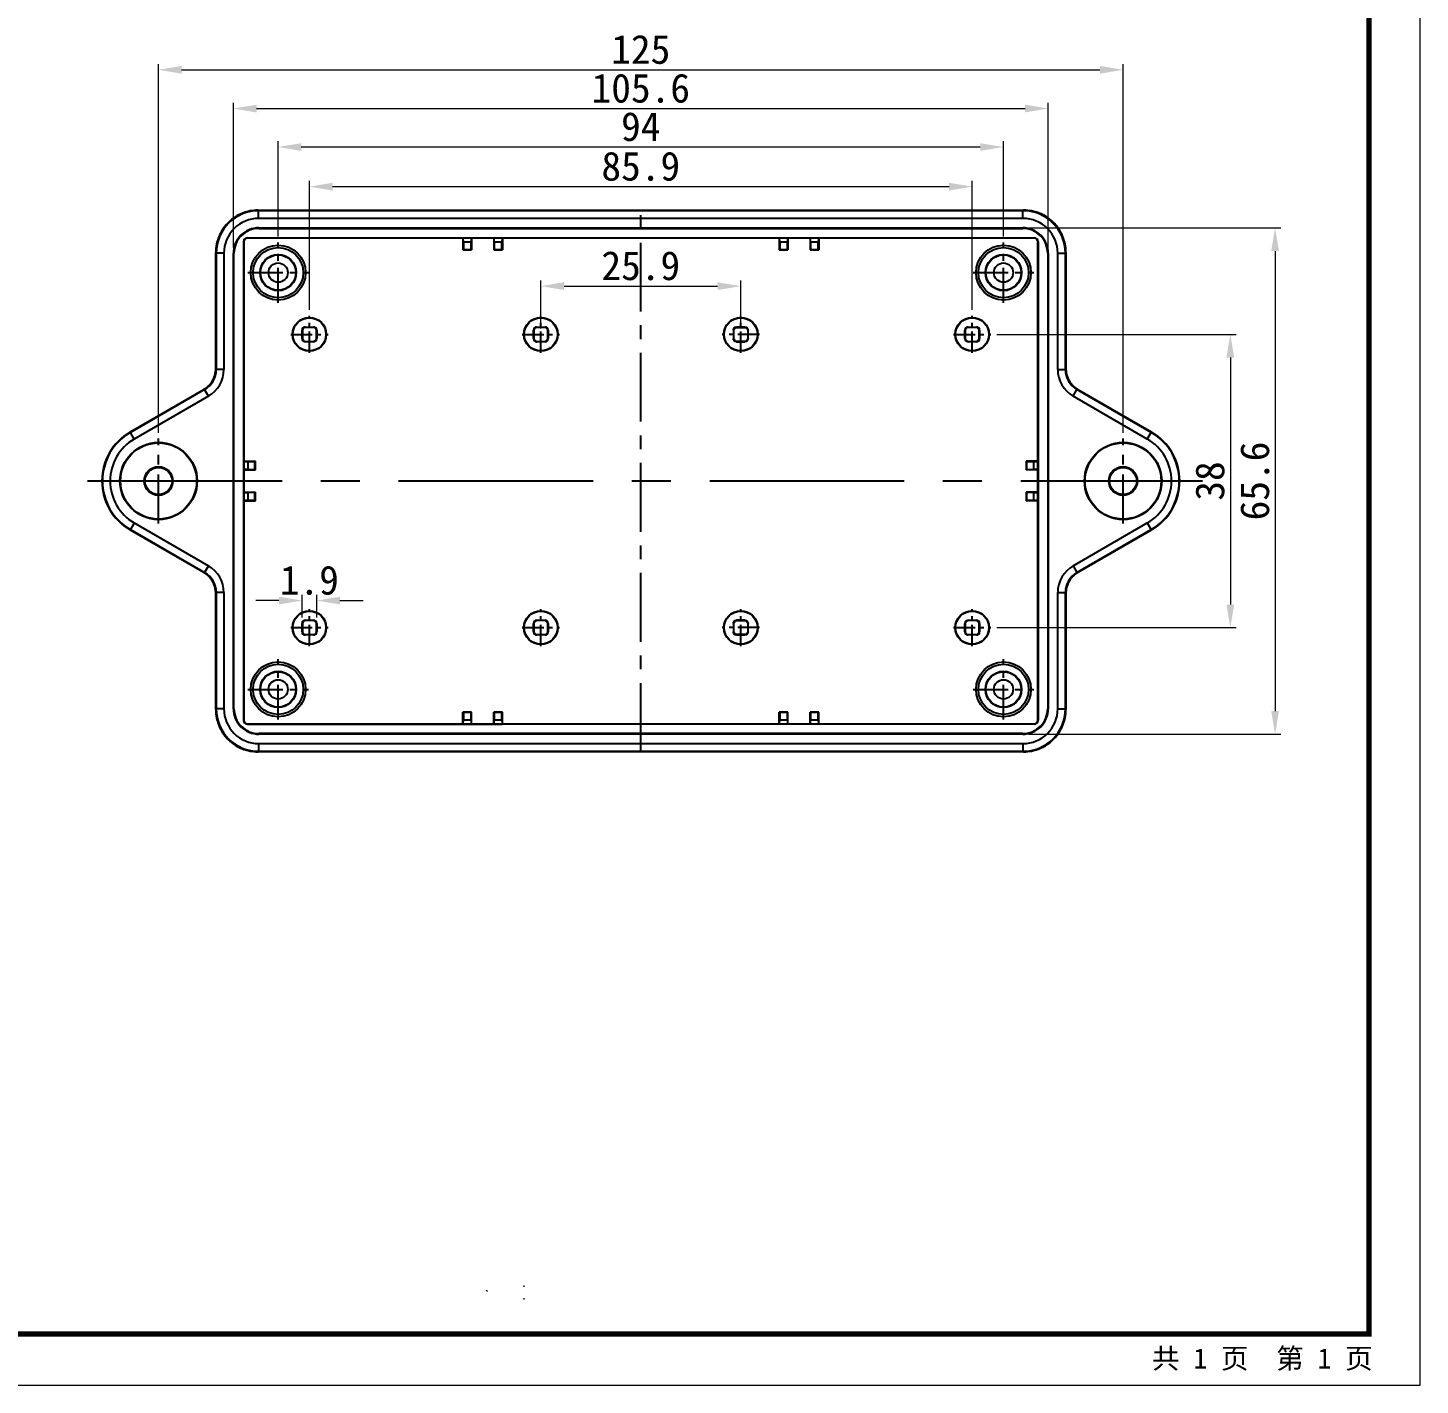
# Model space of a CAD drawing. Header units: millimetres. Extents: x 1396 to 1781, y -411 to -144.
# Drawn here: x 1600.2 to 1780.6, y -411 to -235.1 of the extents above; entities that cross this region are included whole.
import ezdxf

# ---------------------------------------------------------------- set-up
doc = ezdxf.new("R2010")
doc.units = ezdxf.units.MM
doc.linetypes.add('CENTER', pattern=[50.8, 31.75, -6.35, 6.35, -6.35])
doc.layers.add('dim', color=82, linetype='Continuous', lineweight=9)
doc.layers.add('from', color=7, linetype='Continuous', lineweight=13)
doc.styles.add('宋体', font='SimSun.ttf')
doc.dimstyles.new('YanXiu', dxfattribs={"dimscale": 1.5, "dimtxt": 2.5, "dimasz": 2.2, "dimexe": 0.65, "dimexo": 0.65, "dimgap": 0.5, "dimtad": 1, "dimdsep": 46, "dimtxsty": '宋体', "dimcen": 0, "dimclrd": 3, "dimclre": 3, "dimclrt": 3, "dimazin": 2, "dimtfac": 1, "dimtofl": 0, "dimtmove": 0, "dimatfit": 3, "dimfxl": 1, "dimlwd": 5, "dimlwe": 5, "dimarcsym": 0})

# ---------------------------------------------------------------- blocks, each defined once
blk = doc.blocks.new('*D10')
at = {"layer": 'Defpoints', "color": 0}
for p in [(1635.72, -309.31), (1635.72, -312.27), (1637.62, -312.27)]:
    blk.add_point(p, dxfattribs=at)
at = {"layer": 'dim', "color": 3, "lineweight": 5}
for p, q in [((1632.72, -309.31), (1629.72, -309.31)), ((1635.72, -311.52), (1635.72, -308.56)), ((1637.62, -311.52), (1637.62, -308.56)), ((1640.62, -309.31), (1643.62, -309.31))]:
    blk.add_line(p, q, dxfattribs=at)
at = {"layer": 'dim', "color": 3}
for points in [[(1632.72, -308.81), (1632.72, -309.81), (1635.72, -309.31)], [(1640.62, -308.81), (1640.62, -309.81), (1637.62, -309.31)]]:
    blk.add_solid(points, dxfattribs=at)
at = {"layer": 'dim', "color": 3, "insert": (1636.67, -306.69), "char_height": 3.75, "attachment_point": 5, "style": '宋体'}
blk.add_mtext('1.9', dxfattribs=at)
blk = doc.blocks.new('*D13')
at = {"layer": 'Defpoints', "color": 0}
for p in [(1722.57, -255.68), (1636.67, -272.41), (1722.57, -272.41)]:
    blk.add_point(p, dxfattribs=at)
at = {"layer": 'dim', "color": 3, "lineweight": 5}
for p, q in [((1636.67, -271.66), (1636.67, -254.93)), ((1639.67, -255.68), (1719.57, -255.68)), ((1722.57, -271.66), (1722.57, -254.93))]:
    blk.add_line(p, q, dxfattribs=at)
at = {"layer": 'dim', "color": 3}
for points in [[(1639.67, -255.18), (1639.67, -256.18), (1636.67, -255.68)], [(1719.57, -255.18), (1719.57, -256.18), (1722.57, -255.68)]]:
    blk.add_solid(points, dxfattribs=at)
at = {"layer": 'dim', "color": 3, "insert": (1679.62, -253.05), "char_height": 3.75, "attachment_point": 5, "style": '宋体'}
blk.add_mtext('85.9', dxfattribs=at)
blk = doc.blocks.new('*D14')
at = {"layer": 'Defpoints', "color": 0}
for p in [(1724.99, -274.82), (1724.99, -312.82), (1756.02, -312.82)]:
    blk.add_point(p, dxfattribs=at)
at = {"layer": 'dim', "color": 3, "lineweight": 5}
for p, q in [((1725.74, -274.82), (1756.76, -274.82)), ((1756.02, -277.82), (1756.02, -309.82)), ((1725.74, -312.82), (1756.76, -312.82))]:
    blk.add_line(p, q, dxfattribs=at)
at = {"layer": 'dim', "color": 3}
for points in [[(1755.52, -277.82), (1756.52, -277.82), (1756.02, -274.82)], [(1755.52, -309.82), (1756.52, -309.82), (1756.02, -312.82)]]:
    blk.add_solid(points, dxfattribs=at)
at = {"layer": 'dim', "color": 3, "insert": (1753.39, -293.82), "char_height": 3.75, "attachment_point": 5, "rotation": 90, "style": '宋体'}
blk.add_mtext('38', dxfattribs=at)
blk = doc.blocks.new('*D15')
at = {"layer": 'Defpoints', "color": 0}
for p in [(1632.62, -250.55), (1632.62, -262.9), (1726.62, -262.9)]:
    blk.add_point(p, dxfattribs=at)
at = {"layer": 'dim', "color": 3, "lineweight": 5}
for p, q in [((1632.62, -262.16), (1632.62, -249.8)), ((1723.62, -250.55), (1635.62, -250.55)), ((1726.62, -262.16), (1726.62, -249.8))]:
    blk.add_line(p, q, dxfattribs=at)
at = {"layer": 'dim', "color": 3}
for points in [[(1635.62, -250.05), (1635.62, -251.05), (1632.62, -250.55)], [(1723.62, -250.05), (1723.62, -251.05), (1726.62, -250.55)]]:
    blk.add_solid(points, dxfattribs=at)
at = {"layer": 'dim', "color": 3, "insert": (1679.62, -247.92), "char_height": 3.75, "attachment_point": 5, "style": '宋体'}
blk.add_mtext('94', dxfattribs=at)
blk = doc.blocks.new('*D16')
at = {"layer": 'Defpoints', "color": 0}
for p in [(1742.12, -240.54), (1617.12, -288.32), (1742.12, -288.32)]:
    blk.add_point(p, dxfattribs=at)
at = {"layer": 'dim', "color": 3, "lineweight": 5}
for p, q in [((1617.12, -287.57), (1617.12, -239.79)), ((1742.12, -287.57), (1742.12, -239.79)), ((1620.12, -240.54), (1739.12, -240.54))]:
    blk.add_line(p, q, dxfattribs=at)
at = {"layer": 'dim', "color": 3}
for points in [[(1620.12, -240.04), (1620.12, -241.04), (1617.12, -240.54)], [(1739.12, -240.04), (1739.12, -241.04), (1742.12, -240.54)]]:
    blk.add_solid(points, dxfattribs=at)
at = {"layer": 'dim', "color": 3, "insert": (1679.62, -237.92), "char_height": 3.75, "attachment_point": 5, "style": '宋体'}
blk.add_mtext('125', dxfattribs=at)
blk = doc.blocks.new('*D18')
at = {"layer": 'Defpoints', "color": 0}
for p in [(1732.42, -245.56), (1626.82, -264.32), (1732.42, -264.32)]:
    blk.add_point(p, dxfattribs=at)
at = {"layer": 'dim', "color": 3, "lineweight": 5}
for p, q in [((1626.82, -263.57), (1626.82, -244.81)), ((1732.42, -263.57), (1732.42, -244.81)), ((1629.82, -245.56), (1729.42, -245.56))]:
    blk.add_line(p, q, dxfattribs=at)
at = {"layer": 'dim', "color": 3}
for points in [[(1629.82, -245.06), (1629.82, -246.06), (1626.82, -245.56)], [(1729.42, -245.06), (1729.42, -246.06), (1732.42, -245.56)]]:
    blk.add_solid(points, dxfattribs=at)
at = {"layer": 'dim', "color": 3, "insert": (1679.62, -242.94), "char_height": 3.75, "attachment_point": 5, "style": '宋体'}
blk.add_mtext('105.6', dxfattribs=at)
blk = doc.blocks.new('*D19')
at = {"layer": 'Defpoints', "color": 0}
for p in [(1729.12, -261.02), (1729.12, -326.62), (1761.82, -326.62)]:
    blk.add_point(p, dxfattribs=at)
at = {"layer": 'dim', "color": 3, "lineweight": 5}
for p, q in [((1729.87, -261.02), (1762.57, -261.02)), ((1761.82, -264.02), (1761.82, -323.62)), ((1729.87, -326.62), (1762.57, -326.62))]:
    blk.add_line(p, q, dxfattribs=at)
at = {"layer": 'dim', "color": 3}
for points in [[(1761.32, -264.02), (1762.32, -264.02), (1761.82, -261.02)], [(1761.32, -323.62), (1762.32, -323.62), (1761.82, -326.62)]]:
    blk.add_solid(points, dxfattribs=at)
at = {"layer": 'dim', "color": 3, "insert": (1759.2, -293.82), "char_height": 3.75, "attachment_point": 5, "rotation": 90, "style": '宋体'}
blk.add_mtext('65.6', dxfattribs=at)
blk = doc.blocks.new('*D24')
at = {"layer": 'Defpoints', "color": 0}
for p in [(1692.57, -268.57), (1666.67, -274.82), (1692.57, -274.82)]:
    blk.add_point(p, dxfattribs=at)
at = {"layer": 'dim', "color": 3, "lineweight": 5}
for p, q in [((1666.67, -274.07), (1666.67, -267.82)), ((1669.67, -268.57), (1689.57, -268.57)), ((1692.57, -274.07), (1692.57, -267.82))]:
    blk.add_line(p, q, dxfattribs=at)
at = {"layer": 'dim', "color": 3}
for points in [[(1669.67, -268.07), (1669.67, -269.07), (1666.67, -268.57)], [(1689.57, -268.07), (1689.57, -269.07), (1692.57, -268.57)]]:
    blk.add_solid(points, dxfattribs=at)
at = {"layer": 'dim', "color": 3, "insert": (1679.62, -265.94), "char_height": 3.75, "attachment_point": 5, "style": '宋体'}
blk.add_mtext('25.9', dxfattribs=at)

msp = doc.modelspace()

# ---------------------------------------------------------------- linework, layer by layer
at = {"color": 7, "linetype": 'Continuous'}
for p, q in [((1630.031, -258.727), (1630.031, -258.727)), ((1630.096, -258.793), (1630.031, -258.727)), ((1630.031, -258.727), (1729.216, -258.727)), ((1630.096, -259.792), (1630.096, -258.793)), ((1729.15, -258.793), (1630.096, -258.793)), ((1729.151, -259.792), (1630.096, -259.792)), ((1729.15, -258.793), (1729.216, -258.727)), ((1729.151, -259.792), (1729.151, -258.793)), ((1729.216, -258.727), (1729.216, -258.727)), ((1630.124, -261.094), (1630.124, -261.019)), ((1630.124, -261.019), (1729.124, -261.019)), ((1630.124, -261.094), (1729.124, -261.094)), ((1729.124, -261.094), (1729.124, -261.019)), ((1628.124, -262.818), (1628.124, -324.818)), ((1628.168, -262.818), (1628.124, -262.818)), ((1628.168, -262.818), (1628.168, -291.253)), ((1628.624, -262.318), (1657.667, -262.316)), ((1628.624, -262.363), (1628.624, -262.318)), ((1656.558, -262.363), (1628.624, -262.363)), ((1656.558, -262.363), (1656.581, -262.318)), ((1656.558, -262.363), (1656.558, -263.882)), ((1656.611, -262.357), (1656.581, -262.318)), ((1656.624, -262.874), (1656.611, -262.357)), ((1657.637, -262.357), (1656.611, -262.357)), ((1656.624, -262.874), (1656.624, -263.816)), ((1657.624, -262.874), (1656.624, -262.874)), ((1657.637, -262.357), (1657.624, -262.874)), ((1657.624, -263.816), (1657.624, -262.874)), ((1657.637, -262.357), (1657.667, -262.316)), ((1657.667, -262.318), (1661.667, -262.316)), ((1657.689, -262.363), (1657.667, -262.318)), ((1657.689, -262.363), (1657.689, -263.882)), ((1660.558, -262.363), (1657.689, -262.363)), ((1660.558, -262.363), (1660.581, -262.318)), ((1660.558, -262.363), (1660.558, -263.882)), ((1660.611, -262.357), (1660.581, -262.318)), ((1660.624, -262.874), (1660.611, -262.357)), ((1661.637, -262.357), (1660.611, -262.357)), ((1660.624, -262.874), (1660.624, -263.816)), ((1661.624, -262.874), (1660.624, -262.874)), ((1661.637, -262.357), (1661.624, -262.874)), ((1661.624, -263.816), (1661.624, -262.874)), ((1661.637, -262.357), (1661.667, -262.316)), ((1661.667, -262.318), (1698.667, -262.316)), ((1661.689, -262.363), (1661.667, -262.318)), ((1661.689, -262.363), (1661.689, -263.882)), ((1697.558, -262.363), (1661.689, -262.363)), ((1697.558, -262.363), (1697.581, -262.318)), ((1697.558, -262.363), (1697.558, -263.882)), ((1697.611, -262.357), (1697.581, -262.318)), ((1697.624, -262.874), (1697.611, -262.357)), ((1698.637, -262.357), (1697.611, -262.357)), ((1697.624, -262.874), (1697.624, -263.816)), ((1698.624, -262.874), (1697.624, -262.874)), ((1698.637, -262.357), (1698.624, -262.874)), ((1698.624, -263.816), (1698.624, -262.874)), ((1698.637, -262.357), (1698.667, -262.316)), ((1698.667, -262.318), (1730.624, -262.318)), ((1698.689, -262.363), (1698.667, -262.318)), ((1698.689, -262.363), (1698.689, -263.882)), ((1701.558, -262.363), (1698.689, -262.363)), ((1701.558, -262.363), (1701.581, -262.318)), ((1701.558, -262.363), (1701.558, -263.882)), ((1701.611, -262.357), (1701.581, -262.318)), ((1701.624, -262.874), (1701.611, -262.357)), ((1702.637, -262.357), (1701.611, -262.357)), ((1701.624, -262.874), (1701.624, -263.816)), ((1702.624, -262.874), (1701.624, -262.874)), ((1702.637, -262.357), (1702.624, -262.874)), ((1702.624, -263.816), (1702.624, -262.874)), ((1702.637, -262.357), (1702.667, -262.316)), ((1702.689, -262.363), (1702.667, -262.318)), ((1702.689, -262.363), (1702.689, -263.882)), ((1730.624, -262.363), (1702.689, -262.363)), ((1730.624, -262.363), (1730.624, -262.318)), ((1731.079, -262.818), (1731.124, -262.818)), ((1731.079, -291.253), (1731.079, -262.818)), ((1731.124, -262.818), (1731.125, -292.361)), ((1624.533, -279.333), (1624.533, -264.226)), ((1624.598, -264.291), (1624.533, -264.226)), ((1624.533, -264.226), (1624.533, -264.226)), ((1624.598, -264.291), (1624.598, -279.37)), ((1625.598, -264.291), (1624.598, -264.291)), ((1625.598, -264.291), (1625.598, -279.37)), ((1626.824, -323.318), (1626.824, -264.318)), ((1626.899, -264.318), (1626.824, -264.318)), ((1626.899, -323.318), (1626.899, -264.318)), ((1656.624, -263.816), (1656.558, -263.882)), ((1656.558, -263.882), (1657.689, -263.882)), ((1656.624, -263.816), (1657.624, -263.816)), ((1657.624, -263.816), (1657.689, -263.882)), ((1660.624, -263.816), (1660.558, -263.882)), ((1660.558, -263.882), (1661.689, -263.882)), ((1660.624, -263.816), (1661.624, -263.816)), ((1661.624, -263.816), (1661.689, -263.882)), ((1697.624, -263.816), (1697.558, -263.882)), ((1697.558, -263.882), (1698.689, -263.882)), ((1697.624, -263.816), (1698.624, -263.816)), ((1698.624, -263.816), (1698.689, -263.882)), ((1701.624, -263.816), (1701.558, -263.882)), ((1701.558, -263.882), (1702.689, -263.882)), ((1701.624, -263.816), (1702.624, -263.816)), ((1702.624, -263.816), (1702.689, -263.882)), ((1732.348, -264.318), (1732.423, -264.318)), ((1732.348, -264.318), (1732.348, -323.318)), ((1732.423, -264.318), (1732.423, -323.318)), ((1733.65, -264.291), (1734.649, -264.291)), ((1733.65, -279.37), (1733.65, -264.291)), ((1734.649, -264.291), (1734.714, -264.226)), ((1734.649, -279.37), (1734.649, -264.291)), ((1734.715, -264.226), (1734.714, -264.226)), ((1734.714, -264.226), (1734.714, -279.333)), ((1636.17, -273.914), (1636.124, -273.868)), ((1636.124, -273.868), (1637.224, -273.868)), ((1637.177, -273.914), (1636.17, -273.914)), ((1637.224, -273.868), (1637.177, -273.914)), ((1666.124, -273.868), (1666.17, -273.914)), ((1666.124, -273.868), (1667.224, -273.868)), ((1667.177, -273.914), (1666.17, -273.914)), ((1667.177, -273.914), (1667.224, -273.868)), ((1693.124, -273.868), (1692.024, -273.868)), ((1692.07, -273.914), (1692.024, -273.868)), ((1692.07, -273.914), (1693.077, -273.914)), ((1693.124, -273.868), (1693.077, -273.914)), ((1722.024, -273.868), (1723.124, -273.868)), ((1722.024, -273.868), (1722.07, -273.914)), ((1723.077, -273.914), (1722.07, -273.914)), ((1723.077, -273.914), (1723.124, -273.868)), ((1635.724, -275.368), (1635.724, -274.268)), ((1635.77, -274.314), (1635.724, -274.268)), ((1635.724, -275.368), (1635.77, -275.322)), ((1635.77, -274.314), (1635.77, -275.322)), ((1636.124, -275.768), (1636.17, -275.722)), ((1637.224, -275.768), (1636.124, -275.768)), ((1636.17, -275.722), (1637.177, -275.722)), ((1637.224, -275.768), (1637.177, -275.722)), ((1637.624, -274.268), (1637.577, -274.314)), ((1637.577, -275.322), (1637.577, -274.314)), ((1637.624, -275.368), (1637.577, -275.322)), ((1637.624, -274.268), (1637.624, -275.368)), ((1665.724, -275.368), (1665.724, -274.268)), ((1665.724, -274.268), (1665.77, -274.314)), ((1665.724, -275.368), (1665.77, -275.322)), ((1665.77, -274.314), (1665.77, -275.322)), ((1666.124, -275.768), (1666.17, -275.722)), ((1667.224, -275.768), (1666.124, -275.768)), ((1666.17, -275.722), (1667.177, -275.722)), ((1667.224, -275.768), (1667.177, -275.722)), ((1667.577, -274.314), (1667.624, -274.268)), ((1667.577, -275.322), (1667.577, -274.314)), ((1667.624, -275.368), (1667.577, -275.322)), ((1667.624, -274.268), (1667.624, -275.368)), ((1691.624, -274.268), (1691.624, -275.368)), ((1691.67, -274.314), (1691.624, -274.268)), ((1691.624, -275.368), (1691.67, -275.322)), ((1691.67, -275.322), (1691.67, -274.314)), ((1692.024, -275.768), (1692.07, -275.722)), ((1692.024, -275.768), (1693.124, -275.768)), ((1693.077, -275.722), (1692.07, -275.722)), ((1693.124, -275.768), (1693.077, -275.722)), ((1693.524, -274.268), (1693.477, -274.314)), ((1693.477, -274.314), (1693.477, -275.322)), ((1693.524, -275.368), (1693.477, -275.322)), ((1693.524, -275.368), (1693.524, -274.268)), ((1721.624, -275.368), (1721.624, -274.268)), ((1721.624, -274.268), (1721.67, -274.314)), ((1721.624, -275.368), (1721.67, -275.322)), ((1721.67, -274.314), (1721.67, -275.322)), ((1722.024, -275.768), (1722.07, -275.722)), ((1723.124, -275.768), (1722.024, -275.768)), ((1722.07, -275.722), (1723.077, -275.722)), ((1723.124, -275.768), (1723.077, -275.722)), ((1723.477, -274.314), (1723.524, -274.268)), ((1723.477, -275.322), (1723.477, -274.314)), ((1723.524, -275.368), (1723.477, -275.322)), ((1723.524, -274.268), (1723.524, -275.368)), ((1624.598, -279.37), (1624.533, -279.333)), ((1624.533, -279.333), (1624.533, -279.333)), ((1625.598, -279.37), (1624.598, -279.37)), ((1733.65, -279.37), (1734.649, -279.37)), ((1734.714, -279.333), (1734.649, -279.37)), ((1734.715, -279.333), (1734.714, -279.333)), ((1734.755, -279.821), (1734.715, -279.333)), ((1613.453, -287.46), (1623.033, -281.929)), ((1623.099, -281.967), (1613.486, -287.517)), ((1623.599, -282.833), (1613.986, -288.383)), ((1623.438, -281.649), (1623.033, -281.929)), ((1623.033, -281.929), (1623.034, -281.93)), ((1623.099, -281.967), (1623.034, -281.93)), ((1623.599, -282.833), (1623.099, -281.967)), ((1735.649, -282.833), (1736.149, -281.967)), ((1745.262, -288.383), (1735.649, -282.833)), ((1736.214, -281.93), (1736.149, -281.967)), ((1745.761, -287.517), (1736.149, -281.967)), ((1736.214, -281.929), (1736.214, -281.93)), ((1736.214, -281.93), (1745.794, -287.461)), ((1613.986, -288.383), (1613.453, -287.461)), ((1745.262, -288.383), (1745.794, -287.461)), ((1628.162, -291.305), (1628.122, -291.275)), ((1628.168, -291.253), (1628.124, -291.275)), ((1628.162, -291.305), (1628.162, -292.331)), ((1628.162, -291.305), (1628.68, -291.318)), ((1628.168, -291.253), (1629.688, -291.253)), ((1628.68, -291.318), (1628.68, -292.318)), ((1629.622, -291.318), (1628.68, -291.318)), ((1629.622, -291.318), (1629.688, -291.253)), ((1629.622, -292.318), (1629.622, -291.318)), ((1629.688, -292.383), (1629.688, -291.253)), ((1731.079, -291.253), (1729.56, -291.253)), ((1729.625, -291.318), (1729.56, -291.253)), ((1729.56, -291.253), (1729.56, -292.383)), ((1730.568, -291.318), (1729.625, -291.318)), ((1729.625, -291.318), (1729.625, -292.318)), ((1730.568, -291.318), (1731.085, -291.305)), ((1730.568, -292.318), (1730.568, -291.318)), ((1731.079, -291.253), (1731.124, -291.275)), ((1731.085, -291.305), (1731.124, -291.275)), ((1731.085, -292.331), (1731.085, -291.305)), ((1628.162, -292.331), (1628.122, -292.361)), ((1628.168, -292.383), (1628.124, -292.361)), ((1628.68, -292.318), (1628.162, -292.331)), ((1628.168, -292.383), (1628.168, -295.253)), ((1628.168, -292.383), (1629.688, -292.383)), ((1628.68, -292.318), (1629.622, -292.318)), ((1629.622, -292.318), (1629.688, -292.383)), ((1729.625, -292.318), (1729.56, -292.383)), ((1731.079, -292.383), (1729.56, -292.383)), ((1729.625, -292.318), (1730.568, -292.318)), ((1731.085, -292.331), (1730.568, -292.318)), ((1731.079, -292.383), (1731.124, -292.361)), ((1731.079, -295.253), (1731.079, -292.383)), ((1731.085, -292.331), (1731.125, -292.361)), ((1731.124, -292.361), (1731.124, -324.818)), ((1628.162, -295.305), (1628.122, -295.275)), ((1628.168, -295.253), (1628.124, -295.275)), ((1628.162, -295.305), (1628.162, -296.331)), ((1628.162, -295.305), (1628.68, -295.318)), ((1628.168, -295.253), (1629.688, -295.253)), ((1628.68, -295.318), (1628.68, -296.318)), ((1629.622, -295.318), (1628.68, -295.318)), ((1629.622, -295.318), (1629.688, -295.253)), ((1629.622, -296.318), (1629.622, -295.318)), ((1629.688, -296.383), (1629.688, -295.253)), ((1731.079, -295.253), (1729.56, -295.253)), ((1729.625, -295.318), (1729.56, -295.253)), ((1729.56, -295.253), (1729.56, -296.383)), ((1730.568, -295.318), (1729.625, -295.318)), ((1729.625, -295.318), (1729.625, -296.318)), ((1730.568, -295.318), (1731.085, -295.305)), ((1730.568, -296.318), (1730.568, -295.318)), ((1731.079, -295.253), (1731.124, -295.275)), ((1731.085, -295.305), (1731.124, -295.275)), ((1731.085, -296.331), (1731.085, -295.305)), ((1628.162, -296.331), (1628.122, -296.361)), ((1628.168, -296.383), (1628.124, -296.361)), ((1628.68, -296.318), (1628.162, -296.331)), ((1628.168, -296.383), (1628.168, -324.818)), ((1628.168, -296.383), (1629.688, -296.383)), ((1628.68, -296.318), (1629.622, -296.318)), ((1629.622, -296.318), (1629.688, -296.383)), ((1729.625, -296.318), (1729.56, -296.383)), ((1731.079, -296.383), (1729.56, -296.383)), ((1729.625, -296.318), (1730.568, -296.318)), ((1731.085, -296.331), (1730.568, -296.318)), ((1731.079, -296.383), (1731.124, -296.361)), ((1731.079, -324.818), (1731.079, -296.383)), ((1731.085, -296.331), (1731.125, -296.361)), ((1613.986, -299.253), (1613.453, -300.175)), ((1613.986, -299.253), (1623.599, -304.803)), ((1735.649, -304.803), (1745.262, -299.253)), ((1745.262, -299.253), (1745.794, -300.175)), ((1623.033, -305.707), (1613.453, -300.176)), ((1613.486, -300.119), (1623.099, -305.669)), ((1736.149, -305.669), (1745.761, -300.119)), ((1745.794, -300.175), (1736.214, -305.706)), ((1623.599, -304.803), (1623.099, -305.669)), ((1735.649, -304.803), (1736.149, -305.669)), ((1623.033, -305.707), (1623.034, -305.706)), ((1623.034, -305.706), (1623.099, -305.669)), ((1735.809, -305.987), (1736.214, -305.707)), ((1736.149, -305.669), (1736.214, -305.706)), ((1736.214, -305.707), (1736.214, -305.706)), ((1624.493, -307.815), (1624.533, -308.304)), ((1624.533, -308.304), (1624.598, -308.266)), ((1624.533, -323.411), (1624.533, -308.304)), ((1624.533, -308.304), (1624.533, -308.304)), ((1624.598, -308.266), (1624.598, -323.345)), ((1625.598, -308.266), (1624.598, -308.266)), ((1625.598, -308.266), (1625.598, -323.345)), ((1733.65, -308.266), (1734.649, -308.266)), ((1733.65, -323.345), (1733.65, -308.266)), ((1734.649, -308.266), (1734.714, -308.304)), ((1734.649, -323.345), (1734.649, -308.266)), ((1734.715, -308.304), (1734.714, -308.304)), ((1734.714, -308.304), (1734.714, -323.411)), ((1636.124, -311.868), (1636.17, -311.914)), ((1636.124, -311.868), (1637.224, -311.868)), ((1637.177, -311.914), (1636.17, -311.914)), ((1637.224, -311.868), (1637.177, -311.914)), ((1666.124, -311.868), (1667.224, -311.868)), ((1666.124, -311.868), (1666.17, -311.914)), ((1667.177, -311.914), (1666.17, -311.914)), ((1667.224, -311.868), (1667.177, -311.914)), ((1692.024, -311.868), (1692.07, -311.914)), ((1693.124, -311.868), (1692.024, -311.868)), ((1692.07, -311.914), (1693.077, -311.914)), ((1693.124, -311.868), (1693.077, -311.914)), ((1722.024, -311.868), (1723.124, -311.868)), ((1722.024, -311.868), (1722.07, -311.914)), ((1723.077, -311.914), (1722.07, -311.914)), ((1723.124, -311.868), (1723.077, -311.914)), ((1635.724, -313.368), (1635.724, -312.268)), ((1635.724, -312.268), (1635.77, -312.314)), ((1635.77, -313.322), (1635.724, -313.368)), ((1635.77, -312.314), (1635.77, -313.322)), ((1636.17, -313.722), (1636.124, -313.768)), ((1637.224, -313.768), (1636.124, -313.768)), ((1636.17, -313.722), (1637.177, -313.722)), ((1637.224, -313.768), (1637.177, -313.722)), ((1637.624, -312.268), (1637.577, -312.314)), ((1637.577, -313.322), (1637.577, -312.314)), ((1637.624, -313.368), (1637.577, -313.322)), ((1637.624, -312.268), (1637.624, -313.368)), ((1665.724, -312.268), (1665.77, -312.314)), ((1665.724, -313.368), (1665.724, -312.268)), ((1665.724, -313.368), (1665.77, -313.322)), ((1665.77, -312.314), (1665.77, -313.322)), ((1666.124, -313.768), (1666.17, -313.722)), ((1667.224, -313.768), (1666.124, -313.768)), ((1666.17, -313.722), (1667.177, -313.722)), ((1667.177, -313.722), (1667.224, -313.768)), ((1667.624, -312.268), (1667.577, -312.314)), ((1667.577, -313.322), (1667.577, -312.314)), ((1667.577, -313.322), (1667.624, -313.368)), ((1667.624, -312.268), (1667.624, -313.368)), ((1691.624, -312.268), (1691.67, -312.314)), ((1691.624, -312.268), (1691.624, -313.368)), ((1691.67, -313.322), (1691.624, -313.368)), ((1691.67, -313.322), (1691.67, -312.314)), ((1692.07, -313.722), (1692.024, -313.768)), ((1692.024, -313.768), (1693.124, -313.768)), ((1693.077, -313.722), (1692.07, -313.722)), ((1693.124, -313.768), (1693.077, -313.722)), ((1693.524, -312.268), (1693.477, -312.314)), ((1693.477, -312.314), (1693.477, -313.322)), ((1693.524, -313.368), (1693.477, -313.322)), ((1693.524, -313.368), (1693.524, -312.268)), ((1721.624, -312.268), (1721.67, -312.314)), ((1721.624, -313.368), (1721.624, -312.268)), ((1721.624, -313.368), (1721.67, -313.322)), ((1721.67, -312.314), (1721.67, -313.322)), ((1722.024, -313.768), (1722.07, -313.722)), ((1723.124, -313.768), (1722.024, -313.768)), ((1722.07, -313.722), (1723.077, -313.722)), ((1723.077, -313.722), (1723.124, -313.768)), ((1723.524, -312.268), (1723.477, -312.314)), ((1723.477, -313.322), (1723.477, -312.314)), ((1723.477, -313.322), (1723.524, -313.368)), ((1723.524, -312.268), (1723.524, -313.368)), ((1624.598, -323.345), (1624.533, -323.411)), ((1624.533, -323.411), (1624.533, -323.411)), ((1625.598, -323.345), (1624.598, -323.345)), ((1626.899, -323.318), (1626.824, -323.318)), ((1656.624, -323.82), (1656.558, -323.754)), ((1657.689, -323.754), (1656.558, -323.754)), ((1656.558, -325.273), (1656.558, -323.754)), ((1656.611, -325.28), (1656.624, -324.762)), ((1657.624, -323.82), (1656.624, -323.82)), ((1656.624, -323.82), (1656.624, -324.762)), ((1656.624, -324.762), (1657.624, -324.762)), ((1657.624, -323.82), (1657.689, -323.754)), ((1657.624, -324.762), (1657.624, -323.82)), ((1657.624, -324.762), (1657.637, -325.28)), ((1657.689, -325.273), (1657.689, -323.754)), ((1660.624, -323.82), (1660.558, -323.754)), ((1661.689, -323.754), (1660.558, -323.754)), ((1660.558, -325.273), (1660.558, -323.754)), ((1660.611, -325.28), (1660.624, -324.762)), ((1661.624, -323.82), (1660.624, -323.82)), ((1660.624, -323.82), (1660.624, -324.762)), ((1660.624, -324.762), (1661.624, -324.762)), ((1661.624, -323.82), (1661.689, -323.754)), ((1661.624, -324.762), (1661.624, -323.82)), ((1661.624, -324.762), (1661.637, -325.28)), ((1661.689, -325.273), (1661.689, -323.754)), ((1698.689, -323.754), (1697.558, -323.754)), ((1697.624, -323.82), (1697.558, -323.754)), ((1697.558, -325.273), (1697.558, -323.754)), ((1697.611, -325.28), (1697.624, -324.762)), ((1698.624, -323.82), (1697.624, -323.82)), ((1697.624, -323.82), (1697.624, -324.762)), ((1697.624, -324.762), (1698.624, -324.762)), ((1698.624, -323.82), (1698.689, -323.754)), ((1698.624, -324.762), (1698.624, -323.82)), ((1698.624, -324.762), (1698.637, -325.28)), ((1698.689, -325.273), (1698.689, -323.754)), ((1702.689, -323.754), (1701.558, -323.754)), ((1701.624, -323.82), (1701.558, -323.754)), ((1701.558, -325.273), (1701.558, -323.754)), ((1701.611, -325.28), (1701.624, -324.762)), ((1702.624, -323.82), (1701.624, -323.82)), ((1701.624, -323.82), (1701.624, -324.762)), ((1701.624, -324.762), (1702.624, -324.762)), ((1702.624, -323.82), (1702.689, -323.754)), ((1702.624, -324.762), (1702.624, -323.82)), ((1702.624, -324.762), (1702.637, -325.28)), ((1702.689, -325.273), (1702.689, -323.754)), ((1732.348, -323.318), (1732.423, -323.318)), ((1733.65, -323.345), (1734.649, -323.345)), ((1734.649, -323.345), (1734.714, -323.411)), ((1734.715, -323.411), (1734.714, -323.411)), ((1628.168, -324.818), (1628.124, -324.818)), ((1628.624, -325.273), (1628.624, -325.318)), ((1628.624, -325.273), (1656.558, -325.273)), ((1628.624, -325.318), (1661.667, -325.32)), ((1630.124, -326.542), (1630.124, -326.617)), ((1729.124, -326.542), (1630.124, -326.542)), ((1656.558, -325.273), (1656.581, -325.318)), ((1656.611, -325.28), (1656.581, -325.32)), ((1656.611, -325.28), (1657.637, -325.28)), ((1657.637, -325.28), (1657.667, -325.32)), ((1657.689, -325.273), (1657.667, -325.318)), ((1657.689, -325.273), (1660.558, -325.273)), ((1660.558, -325.273), (1660.581, -325.318)), ((1660.611, -325.28), (1660.581, -325.32)), ((1660.611, -325.28), (1661.637, -325.28)), ((1661.637, -325.28), (1661.667, -325.32)), ((1661.689, -325.273), (1661.667, -325.318)), ((1701.581, -325.318), (1661.667, -325.318)), ((1661.689, -325.273), (1697.558, -325.273)), ((1697.558, -325.273), (1697.581, -325.318)), ((1697.611, -325.28), (1697.581, -325.32)), ((1697.611, -325.28), (1698.637, -325.28)), ((1698.637, -325.28), (1698.667, -325.318)), ((1698.689, -325.273), (1698.667, -325.318)), ((1698.689, -325.273), (1701.558, -325.273)), ((1701.558, -325.273), (1701.581, -325.318)), ((1701.611, -325.28), (1701.581, -325.32)), ((1730.624, -325.318), (1701.581, -325.32)), ((1701.611, -325.28), (1702.637, -325.28)), ((1702.637, -325.28), (1702.667, -325.318)), ((1702.689, -325.273), (1702.667, -325.318)), ((1702.689, -325.273), (1730.624, -325.273)), ((1729.124, -326.542), (1729.124, -326.617)), ((1730.624, -325.273), (1730.624, -325.318)), ((1731.079, -324.818), (1731.124, -324.818)), ((1630.096, -327.844), (1630.096, -328.844)), ((1630.096, -327.844), (1729.151, -327.844)), ((1729.124, -326.617), (1630.124, -326.617)), ((1729.151, -327.844), (1729.151, -328.844)), ((1630.097, -328.844), (1630.031, -328.909)), ((1630.031, -328.909), (1630.031, -328.909)), ((1729.216, -328.909), (1630.031, -328.909)), ((1630.097, -328.844), (1729.151, -328.844)), ((1729.151, -328.844), (1729.216, -328.909)), ((1729.216, -328.909), (1729.216, -328.909))]:
    msp.add_line(p, q, dxfattribs=at)
at = {"color": 1, "linetype": 'CENTER', "ltscale": 0.280729}
msp.add_line((1679.624, -328.909), (1679.624, -258.727), dxfattribs=at)
at = {"color": 1, "linetype": 'CENTER', "ltscale": 0.142292}
for p, q in [((1632.624, -270.731), (1632.624, -262.905)), ((1726.624, -270.731), (1726.624, -262.905)), ((1628.711, -266.818), (1636.537, -266.818)), ((1722.711, -266.818), (1730.537, -266.818)), ((1632.624, -324.731), (1632.624, -316.905)), ((1726.624, -324.731), (1726.624, -316.905)), ((1628.711, -320.818), (1636.537, -320.818)), ((1722.711, -320.818), (1730.537, -320.818))]:
    msp.add_line(p, q, dxfattribs=at)
at = {"color": 1, "linetype": 'CENTER', "ltscale": 0.087745}
for p, q in [((1636.674, -277.231), (1636.674, -272.405)), ((1666.674, -277.231), (1666.674, -272.405)), ((1692.574, -277.231), (1692.574, -272.405)), ((1722.574, -277.231), (1722.574, -272.405)), ((1634.261, -274.818), (1639.087, -274.818)), ((1664.261, -274.818), (1669.087, -274.818)), ((1694.987, -274.818), (1690.161, -274.818)), ((1720.161, -274.818), (1724.987, -274.818)), ((1636.674, -315.231), (1636.674, -310.405)), ((1666.674, -315.231), (1666.674, -310.405)), ((1692.574, -315.231), (1692.574, -310.405)), ((1722.574, -315.231), (1722.574, -310.405)), ((1634.261, -312.818), (1639.087, -312.818)), ((1664.261, -312.818), (1669.087, -312.818)), ((1694.987, -312.818), (1690.161, -312.818)), ((1720.161, -312.818), (1724.987, -312.818))]:
    msp.add_line(p, q, dxfattribs=at)
at = {"color": 1, "linetype": 'CENTER', "ltscale": 0.2}
for p, q in [((1617.124, -299.318), (1617.124, -288.318)), ((1742.124, -299.318), (1742.124, -288.318)), ((1611.624, -293.818), (1622.624, -293.818)), ((1736.624, -293.818), (1747.624, -293.818))]:
    msp.add_line(p, q, dxfattribs=at)
at = {"color": 1, "linetype": 'CENTER', "ltscale": 0.79348}
msp.add_line((1607.932, -293.818), (1752.399, -293.818), dxfattribs=at)
at = {"color": 1, "linetype": 'CENTER', "ltscale": 0.012154}
msp.add_line((1628.168, -293.818), (1629.688, -293.818), dxfattribs=at)
at = {"color": 7, "linetype": 'Continuous'}
for points in [[(1630.031, -258.727), (1628.981, -258.828), (1627.738, -259.228), (1626.622, -259.911), (1625.699, -260.839), (1625.022, -261.957), (1624.629, -263.2), (1624.533, -264.226)], [(1734.715, -264.226), (1734.614, -263.175), (1734.214, -261.932), (1733.531, -260.816), (1732.603, -259.893), (1731.485, -259.216), (1730.241, -258.823), (1729.216, -258.727)], [(1624.533, -279.333), (1624.489, -279.84), (1624.287, -280.521), (1623.93, -281.135), (1623.438, -281.649)], [(1736.214, -281.929), (1735.795, -281.637), (1735.306, -281.12), (1734.953, -280.503), (1734.755, -279.821)], [(1623.033, -305.707), (1623.452, -305.999), (1623.941, -306.516), (1624.295, -307.133), (1624.493, -307.815)], [(1734.715, -308.304), (1734.758, -307.796), (1734.96, -307.116), (1735.317, -306.501), (1735.809, -305.987)], [(1624.533, -323.411), (1624.634, -324.461), (1625.034, -325.704), (1625.717, -326.82), (1626.645, -327.743), (1627.763, -328.42), (1629.006, -328.813), (1630.031, -328.909)], [(1729.216, -328.909), (1730.267, -328.808), (1731.51, -328.408), (1732.626, -327.725), (1733.548, -326.797), (1734.225, -325.679), (1734.618, -324.436), (1734.715, -323.411)]]:
    msp.add_lwpolyline(points, dxfattribs=at)
for centre, radius in [((1632.624, -266.818), 3.557), ((1726.624, -266.818), 3.557), ((1632.624, -266.818), 3.25), ((1632.624, -266.818), 2.35), ((1632.624, -266.818), 2.288), ((1726.624, -266.818), 3.25), ((1726.624, -266.818), 2.35), ((1726.624, -266.818), 2.288), ((1632.624, -266.818), 1.25), ((1726.624, -266.818), 1.25), ((1636.674, -274.818), 2.194), ((1636.674, -274.818), 2.15), ((1666.674, -274.818), 2.194), ((1666.674, -274.818), 2.15), ((1692.574, -274.818), 2.194), ((1692.574, -274.818), 2.15), ((1722.574, -274.818), 2.194), ((1722.574, -274.818), 2.15), ((1617.124, -293.818), 5), ((1617.124, -293.818), 4.934), ((1742.124, -293.818), 5), ((1742.124, -293.818), 4.934), ((1617.124, -293.818), 1.858), ((1617.124, -293.818), 1.75), ((1742.124, -293.818), 1.858), ((1742.124, -293.818), 1.75), ((1636.674, -312.818), 2.194), ((1636.674, -312.818), 2.15), ((1666.674, -312.818), 2.194), ((1666.674, -312.818), 2.15), ((1692.574, -312.818), 2.194), ((1692.574, -312.818), 2.15), ((1722.574, -312.818), 2.194), ((1722.574, -312.818), 2.15), ((1632.624, -320.818), 3.557), ((1726.624, -320.818), 3.557), ((1632.624, -320.818), 3.25), ((1632.624, -320.818), 2.35), ((1632.624, -320.818), 2.288), ((1726.624, -320.818), 3.25), ((1726.624, -320.818), 2.35), ((1726.624, -320.818), 2.288), ((1632.624, -320.818), 1.25), ((1726.624, -320.818), 1.25)]:
    msp.add_circle(centre, radius, dxfattribs=at)
for centre, radius, start, end in [((1630.097, -264.291), 5.498, 90.00224, 180.00424), ((1630.027, -264.221), 5.492, 124.98823, 160.40038), ((1630.096, -264.29), 4.498, 89.99233, 180.00767), ((1630.031, -264.225), 5.498, 110.01168, 124.99754), ((1630.028, -264.213), 5.485, 101.93481, 110.0211), ((1630.034, -264.245), 5.518, 90.02999, 101.92879), ((1729.151, -264.291), 5.498, 0.00224, 90.00424), ((1729.152, -264.29), 4.498, 359.99233, 90.00767), ((1729.213, -264.245), 5.518, 78.20839, 89.96981), ((1729.22, -264.213), 5.485, 70.39147, 78.20309), ((1729.221, -264.222), 5.492, 34.98823, 70.40038), ((1630.123, -264.318), 3.299, 89.99524, 180.00476), ((1630.123, -264.318), 3.224, 89.99515, 180.00485), ((1729.124, -264.318), 3.299, 359.99526, 90.00474), ((1729.124, -264.318), 3.224, 359.99515, 90.00485), ((1729.217, -264.226), 5.498, 20.01168, 34.99754), ((1630.051, -264.228), 5.518, 168.20839, 179.96981), ((1630.018, -264.222), 5.485, 160.39147, 168.20309), ((1628.624, -262.818), 0.5, 90, 180), ((1628.624, -262.818), 0.455, 90, 180), ((1730.624, -262.818), 0.5, 0, 90), ((1730.624, -262.818), 0.455, 0, 90), ((1729.228, -264.222), 5.485, 11.93481, 20.0211), ((1729.197, -264.228), 5.518, 0.02999, 11.92879), ((1637.224, -274.268), 0.4, 359.9991, 90.0009), ((1621.6, -279.371), 2.998, 299.98743, 0.01032), ((1621.599, -279.37), 3.999, 299.99942, 0.00042), ((1621.525, -279.332), 3.008, 349.3082, 359.44922), ((1621.548, -279.333), 2.985, 359.45696, 0.00538), ((1737.648, -279.37), 3.998, 179.99848, 240.00168), ((1737.647, -279.371), 2.998, 179.98967, 240.01257), ((1737.699, -279.333), 2.984, 179.9946, 180.46827), ((1737.722, -279.332), 3.008, 180.47638, 190.49453), ((1621.54, -279.335), 2.993, 310.52144, 349.30408), ((1737.707, -279.335), 2.992, 190.49756, 229.28049), ((1621.543, -279.347), 2.982, 299.98945, 300.47362), ((1621.53, -279.326), 3.007, 300.48246, 310.51903), ((1737.718, -279.326), 3.007, 229.28395, 239.44044), ((1737.705, -279.347), 2.982, 239.44891, 240.01053), ((1617.124, -293.818), 7.341, 120, 240), ((1617.124, -293.818), 7.276, 120, 240), ((1617.124, -293.818), 6.276, 120, 240), ((1742.124, -293.818), 6.276, 300, 60), ((1742.124, -293.818), 7.276, 300, 60), ((1742.124, -293.818), 7.341, 300, 60), ((1621.599, -308.266), 3.998, 359.99848, 60.00168), ((1737.648, -308.266), 3.999, 119.99942, 180.00042), ((1621.543, -308.289), 2.982, 59.44891, 60.01053), ((1621.53, -308.31), 3.007, 49.28395, 59.44044), ((1621.6, -308.265), 2.998, 359.98967, 60.01257), ((1621.541, -308.301), 2.992, 10.49756, 49.28049), ((1737.647, -308.265), 2.998, 119.98743, 180.01032), ((1737.707, -308.301), 2.993, 130.52144, 169.30408), ((1737.717, -308.31), 3.007, 120.48246, 130.51903), ((1737.704, -308.289), 2.982, 119.98945, 120.47362), ((1621.525, -308.304), 3.008, 0.47638, 10.49453), ((1621.549, -308.303), 2.984, 359.9946, 0.46827), ((1737.722, -308.304), 3.008, 169.3082, 179.44922), ((1737.699, -308.303), 2.985, 179.45696, 180.00538), ((1630.051, -323.408), 5.518, 180.02999, 191.92879), ((1630.097, -323.345), 5.498, 180.00224, 270.00424), ((1630.019, -323.414), 5.485, 191.93481, 200.0211), ((1630.096, -323.346), 4.498, 179.99232, 270.00768), ((1630.123, -323.318), 3.299, 179.99524, 270.00476), ((1630.123, -323.318), 3.224, 179.99513, 270.00487), ((1729.124, -323.318), 3.299, 269.99526, 0.00474), ((1729.124, -323.318), 3.224, 269.99513, 0.00487), ((1729.151, -323.345), 5.498, 270.00224, 0.00424), ((1729.152, -323.346), 4.498, 269.99232, 0.00768), ((1729.229, -323.414), 5.485, 340.39147, 348.20309), ((1729.197, -323.408), 5.518, 348.20839, 359.96981), ((1630.031, -323.41), 5.498, 200.01168, 214.99754), ((1630.027, -323.414), 5.492, 214.98823, 250.40038), ((1628.624, -324.818), 0.5, 180, 270), ((1628.624, -324.818), 0.455, 180, 270), ((1730.624, -324.818), 0.5, 270, 0), ((1730.624, -324.818), 0.455, 270, 0), ((1729.22, -323.415), 5.492, 304.98823, 340.40038), ((1729.216, -323.411), 5.498, 290.01168, 304.99754), ((1630.028, -323.424), 5.485, 250.39147, 258.20309), ((1630.034, -323.391), 5.518, 258.20839, 269.96981), ((1729.213, -323.391), 5.518, 270.02999, 281.92879), ((1729.219, -323.423), 5.485, 281.93481, 290.0211)]:
    msp.add_arc(centre, radius, start, end, dxfattribs=at)
for centre, major_axis, start_param, end_param in [((1636.124, -274.268), (-0.283, 0.283), -0.7853601, 0.7853601), ((1636.17, -274.314), (-0.283, 0.283), -0.7853601, 0.7853601), ((1637.177, -274.314), (-0.283, -0.283), 2.3562326, 3.9269527), ((1666.124, -274.268), (-0.283, 0.283), -0.7853601, 0.7853601), ((1666.17, -274.314), (0.283, -0.283), 2.3562326, 3.9269527), ((1667.177, -274.314), (0.283, 0.283), -0.7853601, 0.7853601), ((1667.224, -274.268), (0.283, 0.283), -0.7853601, 0.7853601), ((1722.024, -274.268), (-0.283, 0.283), -0.7853601, 0.7853601), ((1722.07, -274.314), (0.283, -0.283), 2.3562326, 3.9269527), ((1723.077, -274.314), (0.283, 0.283), -0.7853601, 0.7853601), ((1723.124, -274.268), (0.283, 0.283), -0.7853601, 0.7853601), ((1636.124, -275.368), (0.283, 0.283), -3.9269527, -2.3562326), ((1636.17, -275.322), (0.283, 0.283), 2.3562326, 3.9269527), ((1637.177, -275.322), (-0.283, 0.283), 2.3562326, 3.9269527), ((1637.224, -275.368), (-0.283, 0.283), -3.9269527, -2.3562326), ((1666.124, -275.368), (0.283, 0.283), 2.3562326, 3.9269527), ((1666.17, -275.322), (0.283, 0.283), 2.3562326, 3.9269527), ((1667.177, -275.322), (-0.283, 0.283), 2.3562326, 3.9269527), ((1667.224, -275.368), (0.283, -0.283), -0.7853601, 0.7853601), ((1722.024, -275.368), (0.283, 0.283), -3.9269527, -2.3562326), ((1722.07, -275.322), (0.283, 0.283), 2.3562326, 3.9269527), ((1723.077, -275.322), (-0.283, 0.283), 2.3562326, 3.9269527), ((1723.124, -275.368), (-0.283, 0.283), -3.9269527, -2.3562326), ((1636.124, -312.268), (-0.283, 0.283), -0.7853601, 0.7853601), ((1636.17, -312.314), (0.283, -0.283), 2.3562326, 3.9269527), ((1637.177, -312.314), (-0.283, -0.283), 2.3562326, 3.9269527), ((1637.224, -312.268), (0.283, 0.283), -0.7853601, 0.7853601), ((1666.124, -312.268), (0.283, -0.283), 2.3562326, 3.9269527), ((1666.17, -312.314), (0.283, -0.283), 2.3562326, 3.9269527), ((1667.177, -312.314), (-0.283, -0.283), 2.3562326, 3.9269527), ((1667.224, -312.268), (0.283, 0.283), -0.7853601, 0.7853601), ((1722.024, -312.268), (-0.283, 0.283), -0.7853601, 0.7853601), ((1722.07, -312.314), (0.283, -0.283), 2.3562326, 3.9269527), ((1723.077, -312.314), (-0.283, -0.283), 2.3562326, 3.9269527), ((1723.124, -312.268), (0.283, 0.283), -0.7853601, 0.7853601), ((1636.124, -313.368), (0.283, 0.283), -3.9269527, -2.3562326), ((1636.17, -313.322), (-0.283, -0.283), -0.7853601, 0.7853601), ((1637.177, -313.322), (-0.283, 0.283), 2.3562326, 3.9269527), ((1637.224, -313.368), (-0.283, 0.283), -3.9269527, -2.3562326), ((1666.124, -313.368), (0.283, 0.283), -3.9269527, -2.3562326), ((1666.17, -313.322), (0.283, 0.283), 2.3562326, 3.9269527), ((1667.177, -313.322), (0.283, -0.283), -0.7853601, 0.7853601), ((1667.224, -313.368), (-0.283, 0.283), -3.9269527, -2.3562326), ((1722.024, -313.368), (0.283, 0.283), -3.9269527, -2.3562326), ((1722.07, -313.322), (0.283, 0.283), 2.3562326, 3.9269527), ((1723.077, -313.322), (0.283, -0.283), -0.7853601, 0.7853601), ((1723.124, -313.368), (-0.283, 0.283), -3.9269527, -2.3562326)]:
    msp.add_ellipse(centre, major_axis=major_axis, ratio=0.9999239, start_param=start_param, end_param=end_param, dxfattribs=at)
at = {"color": 7, "linetype": 'Continuous', "extrusion": (0, 0, -1)}
for centre, major_axis, start_param, end_param in [((1692.024, -274.268), (-0.283, 0.283), -0.7853601, 0.7853601), ((1692.07, -274.314), (-0.283, 0.283), -0.7853601, 0.7853601), ((1693.077, -274.314), (-0.283, -0.283), 2.3562326, 3.9269527), ((1693.124, -274.268), (0.283, 0.283), -0.7853601, 0.7853601), ((1692.024, -275.368), (-0.283, -0.283), -0.7853601, 0.7853601), ((1692.07, -275.322), (0.283, 0.283), 2.3562326, 3.9269527), ((1693.077, -275.322), (-0.283, 0.283), 2.3562326, 3.9269527), ((1693.124, -275.368), (-0.283, 0.283), 2.3562326, 3.9269527), ((1692.024, -312.268), (-0.283, 0.283), -0.7853601, 0.7853601), ((1692.07, -312.314), (0.283, -0.283), 2.3562326, 3.9269527), ((1693.077, -312.314), (-0.283, -0.283), 2.3562326, 3.9269527), ((1693.124, -312.268), (-0.283, -0.283), 2.3562326, 3.9269527), ((1692.024, -313.368), (0.283, 0.283), -3.9269527, -2.3562326), ((1692.07, -313.322), (-0.283, -0.283), -0.7853601, 0.7853601), ((1693.077, -313.322), (-0.283, 0.283), 2.3562326, 3.9269527), ((1693.124, -313.368), (-0.283, 0.283), -3.9269527, -2.3562326)]:
    msp.add_ellipse(centre, major_axis=major_axis, ratio=0.9999239, start_param=start_param, end_param=end_param, dxfattribs=at)
at = {"layer": 'from'}
for p, q in [((1659.757, -398.847), (1659.588, -398.712)), ((1773.991, -404.338), (1652.987, -404.338))]:
    msp.add_line(p, q, dxfattribs=at)
msp.add_lwpolyline([(1395.997, -410.966), (1780.619, -410.966), (1780.619, -143.688), (1395.997, -143.688)], close=True, dxfattribs=at)
at = {"layer": 'from', "const_width": 0.663}
msp.add_lwpolyline([(1402.625, -404.338), (1402.625, -150.317), (1773.991, -150.317), (1773.991, -404.338), (1402.625, -404.338)], dxfattribs=at)
at = {"layer": 'from'}
for centre, start, end in [((1664.458, -398.202), 0, 180), ((1664.458, -399.728), 180, 0)]:
    msp.add_arc(centre, 0.0845, start, end, dxfattribs=at)

# ---------------------------------------------------------------- texts
at = {"layer": 'from', "insert": (1760.169, -407.652), "char_height": 2.10006, "attachment_point": 5, "style": '宋体'}
msp.add_mtext('{\\fSimSun|b0|i0|c134|p2;\\H1.25x;共 1 页  第 1 页}', dxfattribs=at)

# ---------------------------------------------------------------- dimensions: what is measured, and where the dimension line sits
at = {"layer": 'dim'}
for base, p1, p2, picture, middle in [((1742.124, -240.544), (1617.124, -288.318), (1742.124, -288.318), '*D16', (1679.624, -240.544)), ((1635.724, -309.313), (1637.624, -312.268), (1635.724, -312.268), '*D10', (1636.674, -309.313))]:
    dim = msp.add_linear_dim(base=base, p1=p1, p2=p2, dimstyle='YanXiu', override={"dimasz": 2, "dimexe": 0.49975, "dimexo": 0.49975, "dimgap": 0.49975}, dxfattribs=at)
    dim.commit()
    dim.dimension.update_dxf_attribs({"geometry": picture, "text_midpoint": middle, "dimtype": 160})
for base, p1, p2, picture, middle in [((1732.423, -245.564), (1626.824, -264.318), (1732.423, -264.318), '*D18', (1679.624, -242.939)), ((1632.624, -250.548), (1726.624, -262.905), (1632.624, -262.905), '*D15', (1679.624, -247.924)), ((1722.574, -255.676), (1636.674, -272.405), (1722.574, -272.405), '*D13', (1679.624, -253.052)), ((1692.574, -268.568), (1666.674, -274.818), (1692.574, -274.818), '*D24', (1679.624, -265.943))]:
    dim = msp.add_linear_dim(base=base, p1=p1, p2=p2, dimstyle='YanXiu', override={"dimasz": 2, "dimexe": 0.49975, "dimexo": 0.49975, "dimgap": 0.49975}, dxfattribs=at)
    dim.commit()
    dim.dimension.update_dxf_attribs({"geometry": picture, "text_midpoint": middle})
for base, p1, p2, picture, middle in [((1761.822, -326.617), (1729.124, -261.019), (1729.124, -326.617), '*D19', (1759.197, -293.818)), ((1756.015, -312.818), (1724.987, -274.818), (1724.987, -312.818), '*D14', (1753.391, -293.818))]:
    dim = msp.add_linear_dim(base=base, p1=p1, p2=p2, angle=90, dimstyle='YanXiu', override={"dimasz": 2, "dimexe": 0.49975, "dimexo": 0.49975, "dimgap": 0.49975}, dxfattribs=at)
    dim.commit()
    dim.dimension.update_dxf_attribs({"geometry": picture, "text_midpoint": middle})

doc.saveas('drawing.dxf')
